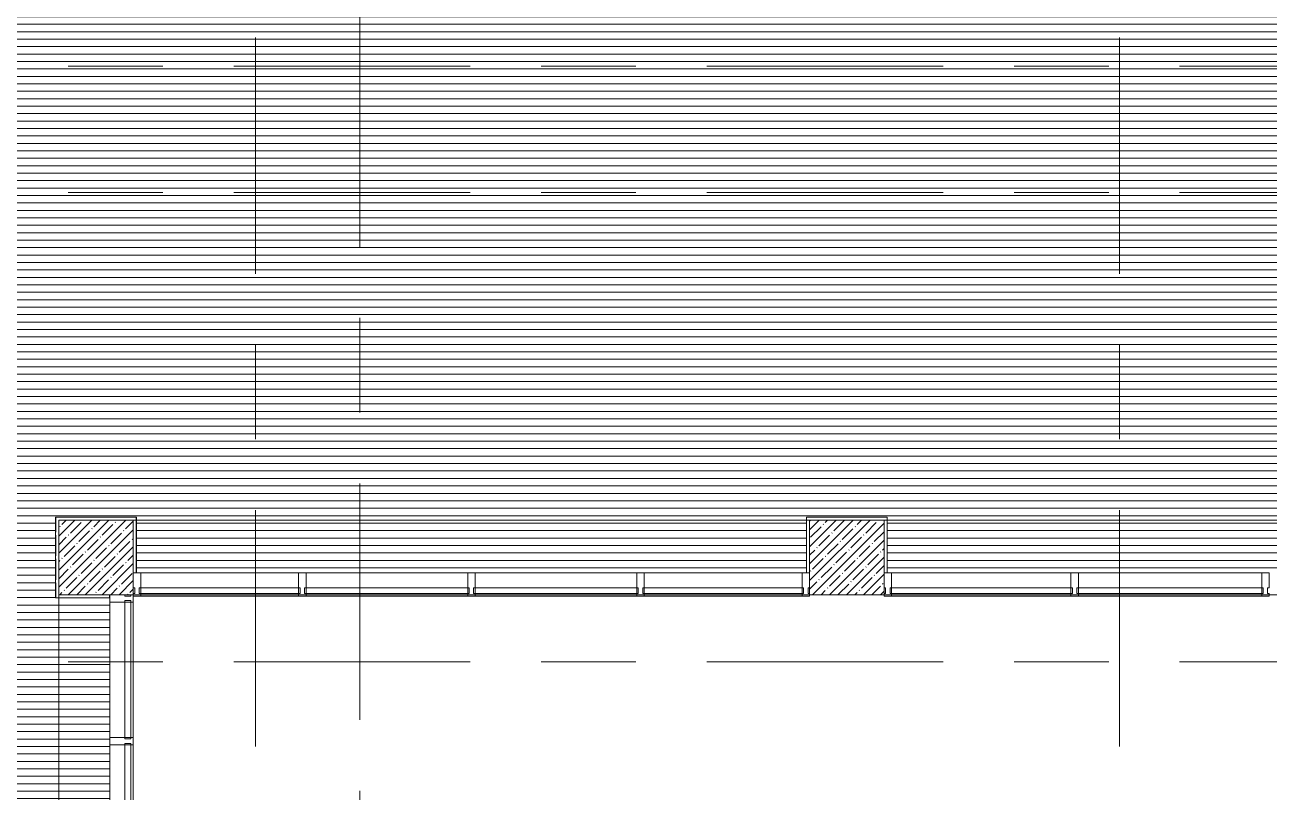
# Model space of a CAD drawing. Header units: millimetres. Extents: x 35378 to 237579, y -8553 to 29000.
# Drawn here: x 73312 to 81665, y 17274 to 22426 of the extents above; entities that cross this region are included whole.
import ezdxf

# ---------------------------------------------------------------- set-up
doc = ezdxf.new("R2010")
doc.units = ezdxf.units.MM
doc.linetypes.add('200_ШТРИХ__ш1_п0_6_', pattern=[160, 100, -60])
doc.linetypes.add('Осевая', pattern=[3175, 635, -476.25, 1587.5, -476.25])
for name, color, linetype, lineweight in [('A-CLNG', 7, 'Continuous', 9), ('A-CLNG-PATT', 7, 'Continuous', 9), ('A-DETL-MBND', 7, '200_ШТРИХ__ш1_п0_6_', 9), ('A-FLOR', 7, 'Continuous', 9), ('A-GLAZ-CURT', 7, 'Continuous', 9), ('A-GLAZ-CWMG', 7, 'Continuous', 9), ('S-COLS', 7, 'Continuous', 9), ('Оси-2', 7, 'Осевая', 9)]:
    doc.layers.add(name, color=color, linetype=linetype, lineweight=lineweight)
pattern_1 = [(180, (75779.226, 21830.566), (-6e-15, -50), [])]

# ---------------------------------------------------------------- blocks, each defined once
blk = doc.blocks.new('Прямоугольный импост - Импост структурный с накладкой - 160мм Темный-31239175-План потолков с обозначением видов отделки и геометрии 1 этажа в осях 12-23')
at = {"layer": 'A-GLAZ-CWMG'}
for p, q in [((73883, 16608.3), (73983, 16608.3)), ((73883, 16608.3), (73883, 15700)), ((73983, 16608.3), (74023, 16608.3)), ((73983, 16608.3), (73983, 15700)), ((74023, 16608.3), (74040, 16608.3)), ((74023, 16608.3), (74023, 15700)), ((74040, 16608.3), (74040, 15700)), ((73983, 15700), (73883, 15700)), ((74023, 15700), (73983, 15700)), ((74040, 15700), (74023, 15700))]:
    blk.add_line(p, q, dxfattribs=at)
blk = doc.blocks.new('Прямоугольный импост - Импост структурный с накладкой - 160мм Темный-31239204-План потолков с обозначением видов отделки и геометрии 1 этажа в осях 12-23')
at = {"layer": 'A-GLAZ-CWMG'}
for p, q in [((0, 140), (-50, 140)), ((-50, 140), (-50, 40)), ((-50, 40), (-40, 40)), ((-40, 40), (-40, 0)), ((-10, 0), (-10, 40)), ((-10, 40), (0, 40)), ((0, 0), (-10, 0)), ((-40, 0), (-50, 0)), ((-50, 0), (-50, -17)), ((-50, -17), (0, -17))]:
    blk.add_line(p, q, dxfattribs=at)
blk = doc.blocks.new('Прямоугольный импост - Импост структурный с накладкой - 160мм Темный-31239181-План потолков с обозначением видов отделки и геометрии 1 этажа в осях 12-23')
at = {"layer": 'A-GLAZ-CWMG'}
for p, q in [((-25, 40), (-25, 140)), ((-25, 140), (25, 140)), ((25, 140), (25, 40)), ((-15, 40), (-25, 40)), ((-25, -17), (-25, 0)), ((-25, 0), (-15, 0)), ((-15, 0), (-15, 40)), ((25, 40), (15, 40)), ((15, 40), (15, 0)), ((25, -17), (-25, -17)), ((15, 0), (25, 0)), ((25, 0), (25, -17))]:
    blk.add_line(p, q, dxfattribs=at)
blk = doc.blocks.new('BSC_Колонна _Прямоугольная - 500х500-V32-План потолков с обозначением видов отделки и геометрии 1 этажа в осях 12-23')
at = {"layer": 'S-COLS'}
h = blk.add_hatch(dxfattribs=at)
h.set_pattern_fill('FP_41', color=256, style=0, pattern_type=2)
h.set_pattern_definition([(45, (-73790, -18850), (-57.02463, 57.02463), []), (45, (-73732.975, -18850), (-57.02463, 57.02463), [100.806, -20.161, 3.353, -16.808])])
h.paths.add_polyline_path([(-250, -250), (250, -250), (250, 250), (-250, 250), (-250, 223.8)])
for p, q in [((250, 250), (-250, 250)), ((-250, 250), (-250, -250)), ((250, -250), (250, 250)), ((-250, -250), (250, -250))]:
    blk.add_line(p, q, dxfattribs=at)
blk = doc.blocks.new('BSC_Колонна _Прямоугольная - 500х500-V33-План потолков с обозначением видов отделки и геометрии 1 этажа в осях 12-23')
at = {"layer": 'S-COLS'}
h = blk.add_hatch(dxfattribs=at)
h.set_pattern_fill('FP_42', color=256, style=0, pattern_type=2)
h.set_pattern_definition([(45, (-78830, -18850), (-57.02463, 57.02463), []), (45, (-78772.975, -18850), (-57.02463, 57.02463), [100.806, -20.161, 3.353, -16.808])])
h.paths.add_polyline_path([(-250, -250), (250, -250), (250, 250), (-250, 250), (-250, 223.8)])
for p, q in [((250, 250), (-250, 250)), ((-250, 250), (-250, -250)), ((250, -250), (250, 250)), ((-250, -250), (250, -250))]:
    blk.add_line(p, q, dxfattribs=at)
blk = doc.blocks.new('Системная панель - Стекло - 40мм-24234969-План потолков с обозначением видов отделки и геометрии 1 этажа в осях 12-23')
at = {"layer": 'A-GLAZ-CURT'}
h = blk.add_hatch(dxfattribs=at)
h.set_pattern_fill('FP_45', color=256, style=0, pattern_type=2)
h.set_pattern_definition([(63.435, (-74366, -18480), (-1022.33, 3066.99), [1270, -762, 1270, -762, -1615.61]), (63.435, (-74366, -18480), (-1022.33, 3066.99), [-4064, 508, -1107.61]), (63.435, (-74429.5, -18416.5), (-1022.33, 3066.99), [1016, -1270, 762, -762, -1869.61]), (63.435, (-74429.5, -18416.5), (-1022.33, 3066.99), [-3810, 889, -980.61]), (63.435, (-74429.5, -18226), (-1022.33, 3066.99), [762, -1524, 508, -762, -2123.61]), (63.435, (-74429.5, -18226), (-1022.33, 3066.99), [-3556, 1143, -980.61]), (63.435, (-74239, -18416.5), (-1022.33, 3066.99), [762, -1524, 635, -25618.6]), (63.435, (-74048.5, -18226), (-1022.33, 3066.99), [381, -1905, 254, -25999.6]), (63.435, (-74366, -17908.5), (-1022.33, 3066.99), [254, -1905, 254, -1016, -2250.61]), (63.435, (-74366, -17908.5), (-1022.33, 3066.99), [-3429, 635, -1615.61]), (63.435, (-73223, -18099), (-1022.33, 3066.99), [1270, -1905, 1524, -1006.01]), (63.435, (-73223, -18289.5), (-1022.33, 3066.99), [1778, -1270, 1905, -752.01]), (63.435, (-73096, -18226), (-1022.33, 3066.99), [2032, -1016, 1524, -1107.61]), (63.435, (-72905.5, -18035.5), (-1022.33, 3066.99), [1270, -1778, 1016, -1615.61]), (63.435, (-73096, -17654.5), (-1022.33, 3066.99), [635, -2540, 762, -1742.61]), (63.435, (-72715, -17845), (-1022.33, 3066.99), [508, -2540, 508, -2123.61])])
h.paths.add_polyline_path([(-530, 0), (-530, 40), (-540, 40), (-540, 0)])
h.paths.add_polyline_path([(540, 0), (540, 40), (530, 40), (530, 0)])
blk = doc.blocks.new('Прямоугольный импост - Импост структурный с накладкой - 160мм-23562404-План потолков с обозначением видов отделки и геометрии 1 этажа в осях 12-23')
at = {"layer": 'A-GLAZ-CWMG'}
for p, q in [((77470, 18647), (77470, 18747)), ((77470, 18747), (78530, 18747)), ((78530, 18747), (78530, 18647)), ((77470, 18607), (77470, 18647)), ((77470, 18647), (78530, 18647)), ((78530, 18647), (78530, 18607)), ((77470, 18600), (77470, 18607)), ((77470, 18607), (78530, 18607)), ((77470, 18590), (77470, 18600)), ((77470, 18590), (78530, 18590)), ((78530, 18607), (78530, 18600)), ((78530, 18600), (78530, 18590))]:
    blk.add_line(p, q, dxfattribs=at)
blk = doc.blocks.new('Прямоугольный импост - Импост структурный с накладкой - 160мм-23618922-План потолков с обозначением видов отделки и геометрии 1 этажа в осях 12-23')
at = {"layer": 'A-GLAZ-CWMG'}
for p, q in [((-50, 7), (-50, 17)), ((-50, 17), (0, 17)), ((-50, 0), (-50, 7)), ((-40, 0), (-50, 0)), ((-40, -40), (-40, 0)), ((-10, 0), (-10, -40)), ((0, 0), (-10, 0)), ((0, 17), (0, 7)), ((-50, -140), (-50, -40)), ((-50, -40), (-40, -40)), ((-10, -40), (0, -40)), ((0, -140), (-50, -140))]:
    blk.add_line(p, q, dxfattribs=at)
blk = doc.blocks.new('Прямоугольный импост - Импост структурный с накладкой - 160мм-23618923-План потолков с обозначением видов отделки и геометрии 1 этажа в осях 12-23')
at = {"layer": 'A-GLAZ-CWMG'}
for p, q in [((0, 17), (-50, 17)), ((-50, 17), (-50, 7)), ((-50, 7), (-50, 0)), ((-50, 0), (-40, 0)), ((-40, 0), (-40, -40)), ((-10, -40), (-10, 0)), ((-10, 0), (0, 0)), ((0, 7), (0, 17)), ((-40, -40), (-50, -40)), ((-50, -40), (-50, -140)), ((0, -40), (-10, -40)), ((-50, -140), (0, -140))]:
    blk.add_line(p, q, dxfattribs=at)
blk = doc.blocks.new('Системная панель - Стекло - 40мм-24234970-План потолков с обозначением видов отделки и геометрии 1 этажа в осях 12-23')
at = {"layer": 'A-GLAZ-CURT'}
h = blk.add_hatch(dxfattribs=at)
h.set_pattern_fill('FP_46', color=256, style=0, pattern_type=2)
h.set_pattern_definition([(63.435, (-76623.5, -18480), (-1022.33, 3066.99), [1270, -762, 1270, -762, -1615.61]), (63.435, (-76623.5, -18480), (-1022.33, 3066.99), [-4064, 508, -1107.61]), (63.435, (-76687, -18416.5), (-1022.33, 3066.99), [1016, -1270, 762, -762, -1869.61]), (63.435, (-76687, -18416.5), (-1022.33, 3066.99), [-3810, 889, -980.61]), (63.435, (-76687, -18226), (-1022.33, 3066.99), [762, -1524, 508, -762, -2123.61]), (63.435, (-76687, -18226), (-1022.33, 3066.99), [-3556, 1143, -980.61]), (63.435, (-76496.5, -18416.5), (-1022.33, 3066.99), [762, -1524, 635, -25618.6]), (63.435, (-76306, -18226), (-1022.33, 3066.99), [381, -1905, 254, -25999.6]), (63.435, (-76623.5, -17908.5), (-1022.33, 3066.99), [254, -1905, 254, -1016, -2250.61]), (63.435, (-76623.5, -17908.5), (-1022.33, 3066.99), [-3429, 635, -1615.61]), (63.435, (-75480.5, -18099), (-1022.33, 3066.99), [1270, -1905, 1524, -1006.01]), (63.435, (-75480.5, -18289.5), (-1022.33, 3066.99), [1778, -1270, 1905, -752.01]), (63.435, (-75353.5, -18226), (-1022.33, 3066.99), [2032, -1016, 1524, -1107.61]), (63.435, (-75163, -18035.5), (-1022.33, 3066.99), [1270, -1778, 1016, -1615.61]), (63.435, (-75353.5, -17654.5), (-1022.33, 3066.99), [635, -2540, 762, -1742.61]), (63.435, (-74972.5, -17845), (-1022.33, 3066.99), [508, -2540, 508, -2123.61])])
h.paths.add_polyline_path([(-542.5, 0), (-542.5, 40), (-552.5, 40), (-552.5, 0)])
h.paths.add_polyline_path([(552.5, 0), (552.5, 40), (542.5, 40), (542.5, 0)])
blk = doc.blocks.new('Прямоугольный импост - Импост структурный с накладкой - 160мм-23562408-План потолков с обозначением видов отделки и геометрии 1 этажа в осях 12-23')
at = {"layer": 'A-GLAZ-CWMG'}
for p, q in [((75200, 18647), (75200, 18747)), ((75200, 18747), (76285, 18747)), ((76285, 18747), (76285, 18647)), ((75200, 18607), (75200, 18647)), ((75200, 18647), (76285, 18647)), ((76285, 18647), (76285, 18607)), ((75200, 18600), (75200, 18607)), ((75200, 18607), (76285, 18607)), ((75200, 18590), (75200, 18600)), ((75200, 18590), (76285, 18590)), ((76285, 18607), (76285, 18600)), ((76285, 18600), (76285, 18590))]:
    blk.add_line(p, q, dxfattribs=at)
blk = doc.blocks.new('Прямоугольный импост - Импост структурный с накладкой - 160мм-23618920-План потолков с обозначением видов отделки и геометрии 1 этажа в осях 12-23')
at = {"layer": 'A-GLAZ-CWMG'}
for p, q in [((-25, 7), (-25, 17)), ((-25, 17), (25, 17)), ((-25, 0), (-25, 7)), ((-15, 0), (-25, 0)), ((-15, -40), (-15, 0)), ((15, 0), (15, -40)), ((25, 0), (15, 0)), ((25, 17), (25, 7)), ((25, 7), (25, 0)), ((-25, -140), (-25, -40)), ((-25, -40), (-15, -40)), ((15, -40), (25, -40)), ((25, -40), (25, -140)), ((25, -140), (-25, -140))]:
    blk.add_line(p, q, dxfattribs=at)
blk = doc.blocks.new('Системная панель - Стекло - 40мм-23618921-План потолков с обозначением видов отделки и геометрии 1 этажа в осях 12-23')
at = {"layer": 'A-GLAZ-CURT'}
h = blk.add_hatch(dxfattribs=at)
h.set_pattern_fill('FP_49', color=256, style=0, pattern_type=2)
h.set_pattern_definition([(63.435, (-79478.5, -18480), (-1022.33, 3066.99), [1270, -762, 1270, -762, -1615.613]), (63.435, (-79478.5, -18480), (-1022.33, 3066.99), [-4064, 508, -1107.61]), (63.435, (-79542, -18416.5), (-1022.33, 3066.99), [1016, -1270, 762, -762, -1869.613]), (63.435, (-79542, -18416.5), (-1022.33, 3066.99), [-3810, 889, -980.61]), (63.435, (-79542, -18226), (-1022.33, 3066.99), [762, -1524, 508, -762, -2123.613]), (63.435, (-79542, -18226), (-1022.33, 3066.99), [-3556, 1143, -980.61]), (63.435, (-79351.5, -18416.5), (-1022.33, 3066.99), [762, -1524, 635, -25618.6]), (63.435, (-79161, -18226), (-1022.33, 3066.99), [381, -1905, 254, -25999.6]), (63.435, (-79478.5, -17908.5), (-1022.33, 3066.99), [254, -1905, 254, -1016, -2250.613]), (63.435, (-79478.5, -17908.5), (-1022.33, 3066.99), [-3429, 635, -1615.61]), (63.435, (-78335.5, -18099), (-1022.33, 3066.99), [1270, -1905, 1524, -1006.01]), (63.435, (-78335.5, -18289.5), (-1022.33, 3066.99), [1778, -1270, 1905, -752.01]), (63.435, (-78208.5, -18226), (-1022.33, 3066.99), [2032, -1016, 1524, -1107.61]), (63.435, (-78018, -18035.5), (-1022.33, 3066.99), [1270, -1778, 1016, -1615.61]), (63.435, (-78208.5, -17654.5), (-1022.33, 3066.99), [635, -2540, 762, -1742.61]), (63.435, (-77827.5, -17845), (-1022.33, 3066.99), [508, -2540, 508, -2123.61])])
h.paths.add_polyline_path([(612.5, 0), (612.5, 40), (602.5, 40), (602.5, 0)])
h.paths.add_polyline_path([(-612.5, 0), (-602.5, 0), (-602.5, 40), (-612.5, 40)])
blk = doc.blocks.new('Прямоугольный импост - Импост структурный с накладкой - 160мм-V39-План потолков с обозначением видов отделки и геометрии 1 этажа в осях 12-23')
at = {"layer": 'A-GLAZ-CWMG'}
for p, q in [((0, 17), (-50, 17)), ((-50, 17), (-50, 7)), ((-50, 7), (-50, 0)), ((-50, 0), (-40, 0)), ((-40, 0), (-40, -40)), ((-10, -40), (-10, 0)), ((-10, 0), (0, 0)), ((0, 7), (0, 17)), ((-40, -40), (-50, -40)), ((-50, -40), (-50, -140)), ((0, -40), (-10, -40)), ((-50, -140), (0, -140))]:
    blk.add_line(p, q, dxfattribs=at)
blk = doc.blocks.new('Прямоугольный импост - Импост структурный с накладкой - 160мм-22751480-План потолков с обозначением видов отделки и геометрии 1 этажа в осях 12-23')
at = {"layer": 'A-GLAZ-CWMG'}
for p, q in [((81665, 18647), (81665, 18747)), ((81665, 18747), (82895, 18747)), ((82895, 18747), (82895, 18647)), ((81665, 18607), (81665, 18647)), ((81665, 18647), (82895, 18647)), ((82895, 18647), (82895, 18607)), ((81665, 18600), (81665, 18607)), ((81665, 18607), (82895, 18607)), ((81665, 18590), (81665, 18600)), ((81665, 18590), (82895, 18590)), ((82895, 18607), (82895, 18600)), ((82895, 18600), (82895, 18590))]:
    blk.add_line(p, q, dxfattribs=at)
blk = doc.blocks.new('Системная панель - Стекло - 40мм-V44-План потолков с обозначением видов отделки и геометрии 1 этажа в осях 12-23')
at = {"layer": 'A-GLAZ-CURT'}
h = blk.add_hatch(dxfattribs=at)
h.set_pattern_fill('FP_54', color=256, style=0, pattern_type=2)
h.set_pattern_definition([(63.435, (-80746, -18480), (-1022.33, 3066.99), [1270, -762, 1270, -762, -1615.613]), (63.435, (-80746, -18480), (-1022.33, 3066.99), [-4064, 508, -1107.61]), (63.435, (-80809.5, -18416.5), (-1022.33, 3066.99), [1016, -1270, 762, -762, -1869.613]), (63.435, (-80809.5, -18416.5), (-1022.33, 3066.99), [-3810, 889, -980.61]), (63.435, (-80809.5, -18226), (-1022.33, 3066.99), [762, -1524, 508, -762, -2123.613]), (63.435, (-80809.5, -18226), (-1022.33, 3066.99), [-3556, 1143, -980.61]), (63.435, (-80619, -18416.5), (-1022.33, 3066.99), [762, -1524, 635, -25618.6]), (63.435, (-80428.5, -18226), (-1022.33, 3066.99), [381, -1905, 254, -25999.6]), (63.435, (-80746, -17908.5), (-1022.33, 3066.99), [254, -1905, 254, -1016, -2250.613]), (63.435, (-80746, -17908.5), (-1022.33, 3066.99), [-3429, 635, -1615.61]), (63.435, (-79603, -18099), (-1022.33, 3066.99), [1270, -1905, 1524, -1006.01]), (63.435, (-79603, -18289.5), (-1022.33, 3066.99), [1778, -1270, 1905, -752.01]), (63.435, (-79476, -18226), (-1022.33, 3066.99), [2032, -1016, 1524, -1107.61]), (63.435, (-79285.5, -18035.5), (-1022.33, 3066.99), [1270, -1778, 1016, -1615.61]), (63.435, (-79476, -17654.5), (-1022.33, 3066.99), [635, -2540, 762, -1742.61]), (63.435, (-79095, -17845), (-1022.33, 3066.99), [508, -2540, 508, -2123.61])])
h.paths.add_polyline_path([(625, 0), (625, 40), (615, 40), (615, 0)])
h.paths.add_polyline_path([(-625, 0), (-615, 0), (-615, 40), (-625, 40)])
blk = doc.blocks.new('Прямоугольный импост - Импост структурный с накладкой - 160мм-23562039-План потолков с обозначением видов отделки и геометрии 1 этажа в осях 12-23')
at = {"layer": 'A-GLAZ-CWMG'}
for p, q in [((82945, 18647), (82945, 18747)), ((82945, 18747), (84150, 18747)), ((84150, 18747), (84150, 18647)), ((82945, 18607), (82945, 18647)), ((82945, 18647), (84150, 18647)), ((84150, 18647), (84150, 18607)), ((82945, 18600), (82945, 18607)), ((82945, 18607), (84150, 18607)), ((82945, 18590), (82945, 18600)), ((82945, 18590), (84150, 18590)), ((84150, 18607), (84150, 18600)), ((84150, 18600), (84150, 18590))]:
    blk.add_line(p, q, dxfattribs=at)
blk = doc.blocks.new('Прямоугольный импост - Импост структурный с накладкой - 160мм Темный-31239185-План потолков с обозначением видов отделки и геометрии 1 этажа в осях 12-23')
at = {"layer": 'A-GLAZ-CWMG'}
for p, q in [((73883, 17591.7), (73983, 17591.7)), ((73883, 17591.7), (73883, 17125)), ((73983, 17591.7), (74023, 17591.7)), ((73983, 17591.7), (73983, 17125)), ((74023, 17591.7), (74040, 17591.7)), ((74023, 17591.7), (74023, 17125)), ((74040, 17591.7), (74040, 17125)), ((73983, 17125), (73883, 17125)), ((74023, 17125), (73983, 17125)), ((74040, 17125), (74023, 17125))]:
    blk.add_line(p, q, dxfattribs=at)

msp = doc.modelspace()

# ---------------------------------------------------------------- hatches: boundary and pattern name
at = {"layer": 'A-CLNG-PATT'}
h = msp.add_hatch(dxfattribs=at)
h.set_pattern_fill('FP_66', color=256, style=0, pattern_type=2)
h.set_pattern_definition(pattern_1)
h.paths.add_polyline_path([(82305.4, 11800), (83549, 11800), (83549, 11901), (84459, 11901), (84459, 15129), (84179, 15130), (84179, 15150), (79101, 15150), (79101, 15129), (78559, 15130), (78559, 15150), (74061, 15150), (74061, 15129), (73922, 15128.2), (73786.8, 15091.9), (73786.7, 15129), (73522, 15130), (73522, 15392.8), (73485.6, 15392.7), (73522, 15528), (73522, 15671), (73540, 15671), (73540, 18579), (73519, 18579), (73519, 19121), (74061, 19121), (74061, 19100), (78559, 19100), (78559, 19121), (79101, 19121), (79101, 19100), (84179, 19100), (84179, 19121), (84700, 19121), (84700, 22679), (83004, 22679), (83004, 26879), (81171, 26879), (81171, 26579), (81150, 26579), (81150, 23220), (81170, 23220), (81170, 22680), (80630, 22680), (80630, 23220), (80650, 23220), (80650, 26579), (80629, 26579), (80629, 26879), (77271, 26879), (77271, 26579), (77250, 26579), (77250, 23220), (77270, 23220), (77270, 22680), (76730, 22680), (76730, 23220), (76750, 23220), (76750, 26579), (76729, 26579), (76729, 26879), (74061, 26879), (74061, 26579), (74040, 26579), (74040, 23220), (74060, 23220), (74060, 22680), (73520, 22680), (73520, 23220), (73540, 23220), (73540, 26579), (73519, 26579), (73519, 26879), (70831, 26879), (70831, 26579), (70810, 26579), (70810, 23220), (70830, 23220), (70830, 22680), (70290, 22680), (70290, 23220), (70310, 23220), (70310, 26579), (70289, 26579), (70289, 26879), (66781, 26879), (66781, 13621), (68671, 13621), (68671, 11920), (70289, 11920), (70289, 12221), (70310, 12221), (70310, 15130), (70290, 15130), (70290, 15670), (70310, 15670), (70310, 20630), (70290, 20630), (70290, 21170), (70830, 21170), (70830, 20630), (70810, 20630), (70810, 15670), (70830, 15670), (70830, 15130), (70810, 15130), (70810, 12221), (70831, 12221), (70831, 11920), (73519, 11920), (73519, 12321), (79921, 12321), (79921, 11800), (80837.5, 11800)])
h.paths.add_polyline_path([(73522.2, 14728), (73485.9, 14863.2), (73558.4, 14863.3)])
h.paths.add_polyline_path([(73257.3, 15091.6), (73122, 15127.8), (73257.2, 15164.1), (73257.2, 15129.1)])
h.paths.add_polyline_path([(84970, 19121), (84970, 22679), (84750, 22679), (84750, 19121)])
h = msp.add_hatch(color=256, dxfattribs=at)
h.paths.add_polyline_path([(68670, 11920), (68671, 11920), (68670, 12221)])
h.paths.add_polyline_path([(70830, 11920), (70831, 11920), (70830, 12221)])
h.paths.add_polyline_path([(79100, 15129), (79101, 15130), (79100, 15130)])
h.paths.add_polyline_path([(79100, 19100), (79101, 19100), (79100, 19118.7)])
h.paths.add_polyline_path([(81169, 22680), (81170, 22680), (81169, 23218)])
h.paths.add_polyline_path([(77269, 22680), (77270, 22680), (77269, 22682.8)])
h.paths.add_polyline_path([(74059, 22680), (74060, 22680.2), (74059, 23218.7)])
h.paths.add_polyline_path([(81170, 26579), (81171, 26580), (81170, 26580)])
h.paths.add_polyline_path([(74060, 26579), (74061, 26579.1), (74060, 26825.2)])
h = msp.add_hatch(dxfattribs=at)
h.set_pattern_fill('FP_66', color=256, style=0, pattern_type=2)
h.set_pattern_definition(pattern_1)
h.paths.add_polyline_path([(70810, 12221), (70810, 15130), (70310, 15130), (70310, 12221), (70806.8, 12221)])
h.paths.add_polyline_path([(79394, 15150), (84179, 15151), (84179, 15493), (79101, 15493), (79101, 15150), (79369.6, 15150)])
h.paths.add_polyline_path([(77901.7, 15150), (78559, 15150), (78559, 15493), (74061, 15493), (74061, 15150), (76433.8, 15150)])
h.paths.add_polyline_path([(70562.1, 15670), (70810, 15670), (70810, 20630), (70310, 20630), (70310, 15670), (70312, 15670)])
h.paths.add_polyline_path([(73883, 15671), (73883, 18579), (73540, 18579), (73540, 15671), (73864.9, 15671)])
h.paths.add_polyline_path([(84160, 18747), (84179, 18747), (84179, 19100), (79101, 19100), (79101, 18747), (84150, 18747)])
h.paths.add_polyline_path([(78559, 18747), (78559, 19100), (74061, 19100), (74061, 18747), (78540, 18747)])
h.paths.add_polyline_path([(80650, 23220), (81150, 23220), (81150, 26579), (80650, 26579), (80650, 25274.9)])
h.paths.add_polyline_path([(77250, 23220), (77250, 26579), (76750, 26579), (76750, 23220), (76752.9, 23220)])
h.paths.add_polyline_path([(74040, 23220), (74040, 26579), (73540, 26579), (73540, 23220), (73542.9, 23220)])
h.paths.add_polyline_path([(70810, 23220), (70810, 26579), (70310, 26579), (70310, 23220), (70562.1, 23220)])
h = msp.add_hatch(color=256, dxfattribs=at)
h.paths.add_polyline_path([(79100, 15150), (79101, 15150), (79100, 15401)])
h.paths.add_polyline_path([(79100, 18747), (79101, 18747.1), (79100, 18849)])
h.paths.add_polyline_path([(74060, 18747), (74061, 18747), (74060, 19073.8)])

# ---------------------------------------------------------------- linework, layer by layer
at = {"layer": 'A-CLNG'}
for p, q in [((73519, 18579), (73519, 19121)), ((73519, 19121), (74061, 19121)), ((74060, 19121), (74060, 18747)), ((74061, 19121), (74061, 18747)), ((78559, 18747), (78559, 19121)), ((78559, 19121), (79101, 19121)), ((79100, 19121), (79100, 18747)), ((79101, 19121), (79101, 18747)), ((73883, 18579), (73519, 18579))]:
    msp.add_line(p, q, dxfattribs=at)
at = {"layer": 'A-DETL-MBND'}
for p, q in [((73520, 19120), (74060, 19120)), ((73520, 18580), (73520, 19120)), ((74060, 19120), (73520, 19120)), ((73520, 19120), (73520, 18580)), ((78560, 19120), (79100, 19120)), ((78560, 19120), (78560, 19100)), ((78560, 18747), (78560, 19120)), ((79100, 19120), (78560, 19120)), ((78560, 19100), (78560, 18747)), ((73520, 18580), (73540, 18580)), ((73880, 18580), (73520, 18580)), ((73540, 18580), (73883, 18580)), ((73880, 18600), (73880, 18580))]:
    msp.add_line(p, q, dxfattribs=at)
at = {"layer": 'A-FLOR'}
for p, q in [((74040, 19100), (78580, 19100)), ((79080, 19100), (84200, 19100)), ((73540, 15650), (73540, 18600)), ((78580, 18600), (74040, 18600)), ((74040, 18600), (74040, 15650)), ((84200, 18600), (79080, 18600))]:
    msp.add_line(p, q, dxfattribs=at)
at = {"layer": 'Оси-2'}
for p, q in [((75560, 773.7), (75560, 25078.1)), ((74860, 593.7), (74860, 24898.1)), ((80660, 593.7), (80660, 24890.1)), ((38678.1, 22150), (82214, 22150)), ((38678.1, 21300), (82214, 21300)), ((38678.1, 18150), (82214, 18150))]:
    msp.add_line(p, q, dxfattribs=at)

# ---------------------------------------------------------------- block references
at = {"layer": 'A-GLAZ-CURT'}
for name, p in [('Системная панель - Стекло - 40мм-24234969-План потолков с обозначением видов отделки и геометрии 1 этажа в осях 12-23', (74620, 18607)), ('Системная панель - Стекло - 40мм-24234970-План потолков с обозначением видов отделки и геометрии 1 этажа в осях 12-23', (76877.5, 18607)), ('Системная панель - Стекло - 40мм-23618921-План потолков с обозначением видов отделки и геометрии 1 этажа в осях 12-23', (79732.5, 18607)), ('Системная панель - Стекло - 40мм-V44-План потолков с обозначением видов отделки и геометрии 1 этажа в осях 12-23', (81000, 18607))]:
    msp.add_blockref(name, p, dxfattribs=at)
at = {"layer": 'A-GLAZ-CWMG'}
for name, p, rotation in [('Прямоугольный импост - Импост структурный с накладкой - 160мм-23618923-План потолков с обозначением видов отделки и геометрии 1 этажа в осях 12-23', (74040, 18607), 180), ('Прямоугольный импост - Импост структурный с накладкой - 160мм-V39-План потолков с обозначением видов отделки и геометрии 1 этажа в осях 12-23', (79080, 18607), 180), ('Прямоугольный импост - Импост структурный с накладкой - 160мм Темный-31239204-План потолков с обозначением видов отделки и геометрии 1 этажа в осях 12-23', (74023, 18600), 89.99999999999984)]:
    msp.add_blockref(name, p, dxfattribs=dict(at, rotation=rotation))
for name, p in [('Прямоугольный импост - Импост структурный с накладкой - 160мм-23562404-План потолков с обозначением видов отделки и геометрии 1 этажа в осях 12-23', (-3380, 0)), ('Прямоугольный импост - Импост структурный с накладкой - 160мм-23562408-План потолков с обозначением видов отделки и геометрии 1 этажа в осях 12-23', (0, 0)), ('Прямоугольный импост - Импост структурный с накладкой - 160мм-23562408-План потолков с обозначением видов отделки и геометрии 1 этажа в осях 12-23', (1135, 0)), ('Прямоугольный импост - Импост структурный с накладкой - 160мм-23562404-План потолков с обозначением видов отделки и геометрии 1 этажа в осях 12-23', (0, 0)), ('Прямоугольный импост - Импост структурный с накладкой - 160мм-23562039-План потолков с обозначением видов отделки и геометрии 1 этажа в осях 12-23', (-3815, 0)), ('Прямоугольный импост - Импост структурный с накладкой - 160мм-22751480-План потолков с обозначением видов отделки и геометрии 1 этажа в осях 12-23', (-1280, 0)), ('Прямоугольный импост - Импост структурный с накладкой - 160мм Темный-31239175-План потолков с обозначением видов отделки и геометрии 1 этажа в осях 12-23', (0, 1941.7)), ('Прямоугольный импост - Импост структурный с накладкой - 160мм Темный-31239185-План потолков с обозначением видов отделки и геометрии 1 этажа в осях 12-23', (0, 0))]:
    msp.add_blockref(name, p, dxfattribs=at)
at = {"layer": 'A-GLAZ-CWMG', "extrusion": (0, 0, -1)}
for name, p, rotation in [('Прямоугольный импост - Импост структурный с накладкой - 160мм-23618920-План потолков с обозначением видов отделки и геометрии 1 этажа в осях 12-23', (-75175, 18607), 180), ('Прямоугольный импост - Импост структурный с накладкой - 160мм-23618920-План потолков с обозначением видов отделки и геометрии 1 этажа в осях 12-23', (-76310, 18607), 180), ('Прямоугольный импост - Импост структурный с накладкой - 160мм-23618920-План потолков с обозначением видов отделки и геометрии 1 этажа в осях 12-23', (-77445, 18607), 180), ('Прямоугольный импост - Импост структурный с накладкой - 160мм-23618922-План потолков с обозначением видов отделки и геометрии 1 этажа в осях 12-23', (-78580, 18607), 180), ('Прямоугольный импост - Импост структурный с накладкой - 160мм-23618920-План потолков с обозначением видов отделки и геометрии 1 этажа в осях 12-23', (-80360, 18607), 180), ('Прямоугольный импост - Импост структурный с накладкой - 160мм-23618920-План потолков с обозначением видов отделки и геометрии 1 этажа в осях 12-23', (-81640, 18607), 180), ('Прямоугольный импост - Импост структурный с накладкой - 160мм Темный-31239181-План потолков с обозначением видов отделки и геометрии 1 этажа в осях 12-23', (-74023, 17616.7), 270.0000000000002)]:
    msp.add_blockref(name, p, dxfattribs=dict(at, rotation=rotation))
at = {"layer": 'S-COLS'}
for name, p in [('BSC_Колонна _Прямоугольная - 500х500-V32-План потолков с обозначением видов отделки и геометрии 1 этажа в осях 12-23', (73790, 18850)), ('BSC_Колонна _Прямоугольная - 500х500-V33-План потолков с обозначением видов отделки и геометрии 1 этажа в осях 12-23', (78830, 18850))]:
    msp.add_blockref(name, p, dxfattribs=at)

doc.saveas('drawing.dxf')
